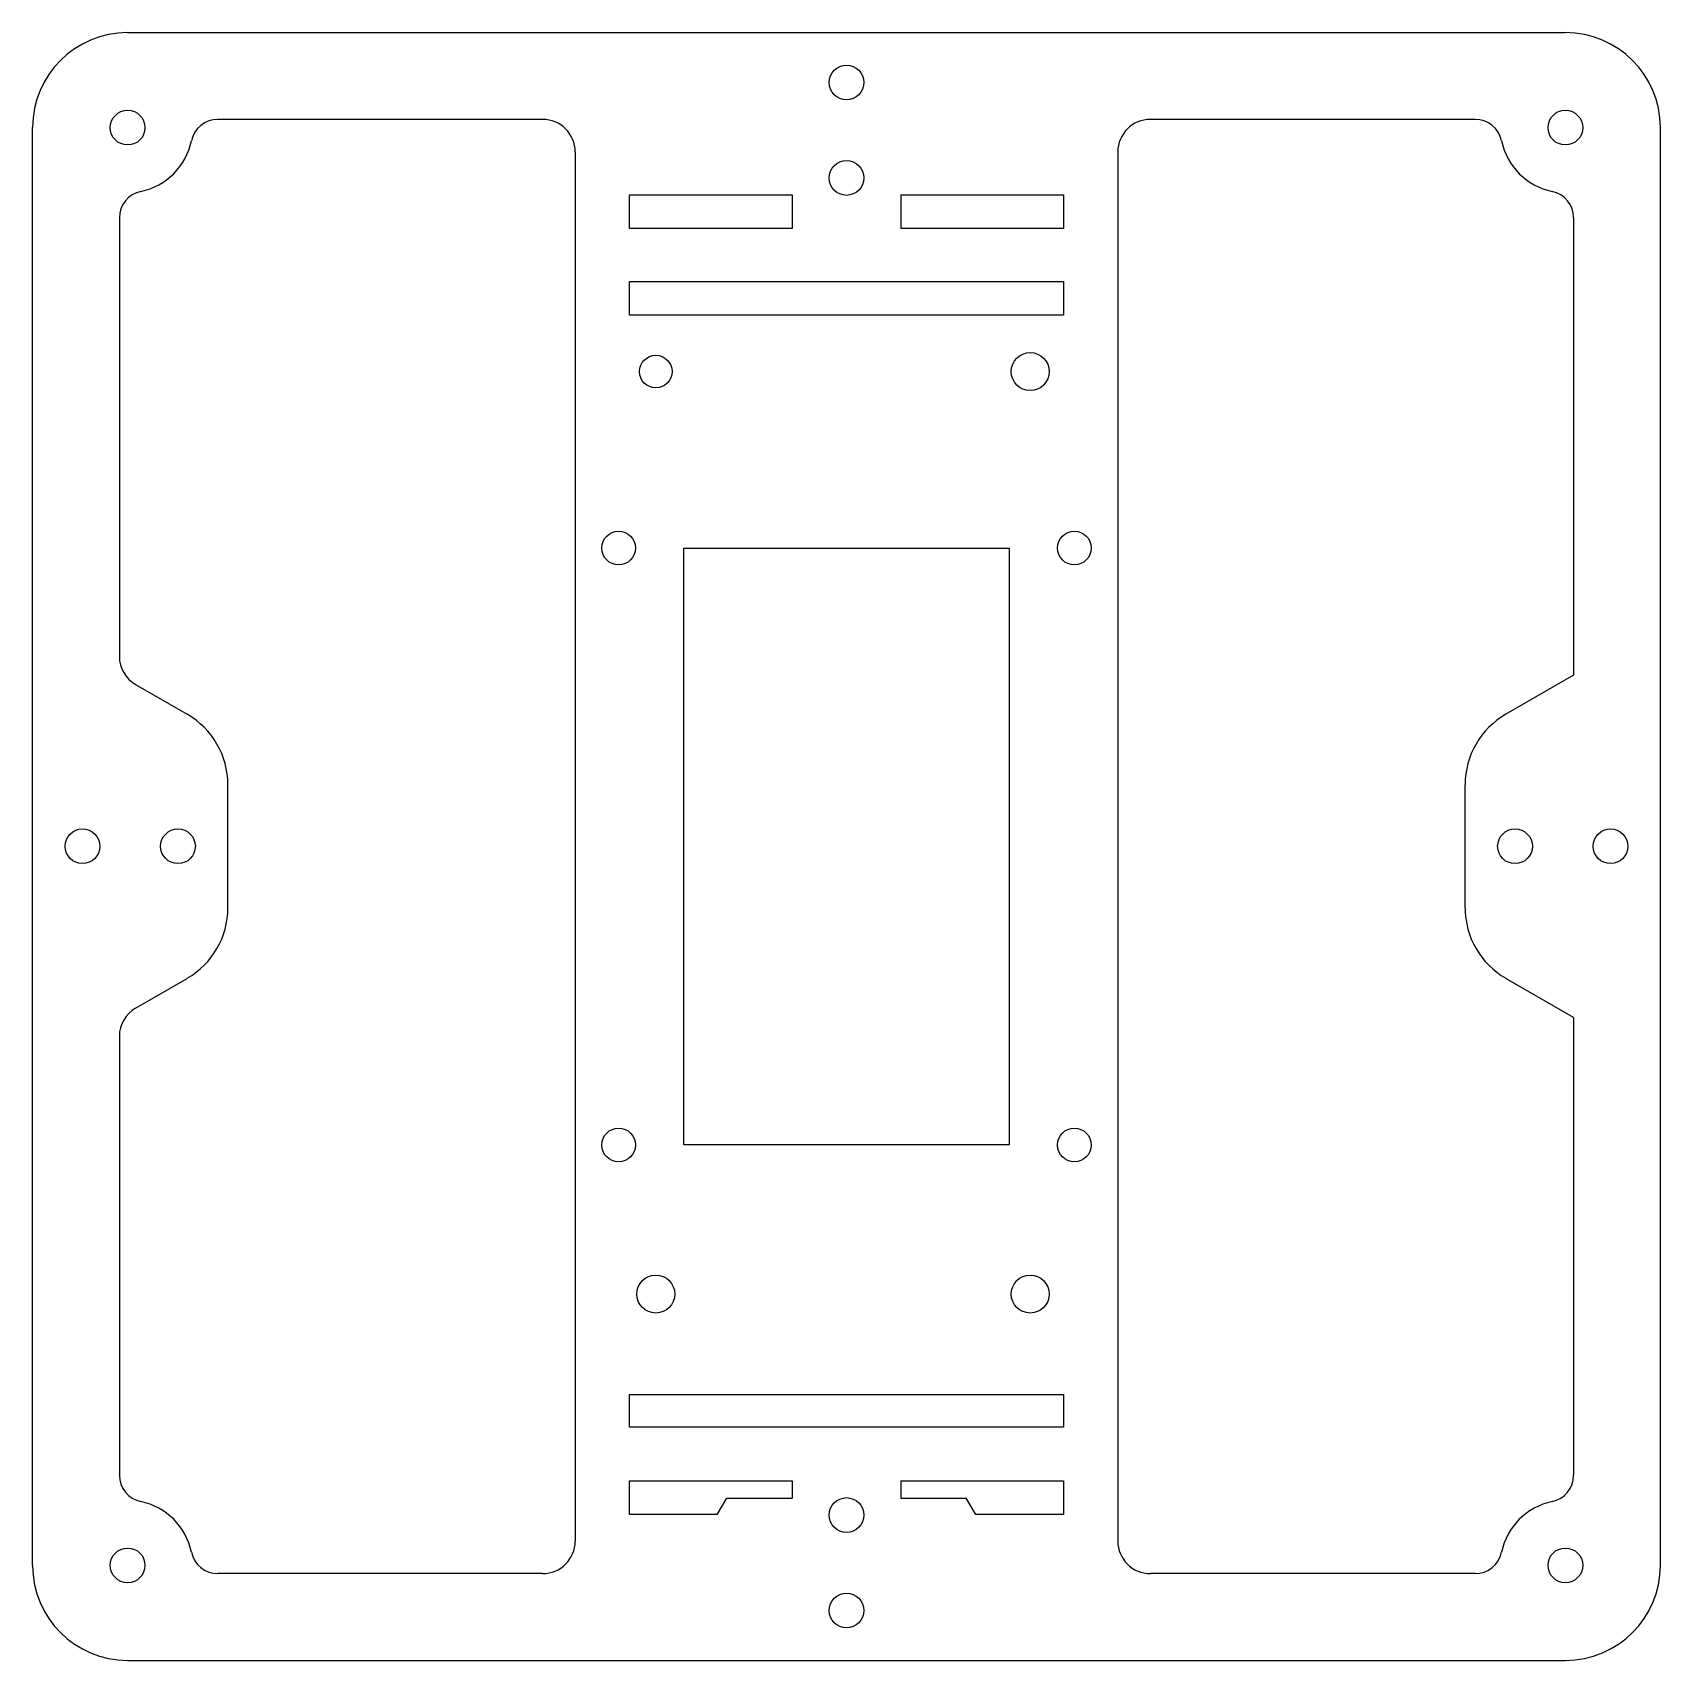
# Model space of a CAD drawing. Extents: x -75 to 75, y -75 to 75.
import ezdxf

# ---------------------------------------------------------------- set-up
doc = ezdxf.new("R2010")
doc.units = 0
doc.layers.add('VISIBLE', color=7, linetype='CONTINUOUS')

msp = doc.modelspace()

# ---------------------------------------------------------------- linework, layer by layer
at = {"layer": 'VISIBLE'}
for p, q in [((-66.24, 75), (66.24, 75)), ((-75, -66.26), (-75, 66.26)), ((-28, 67), (-57.92, 67)), ((57.92, 67), (28, 67)), ((75, -66.26), (75, 66.26)), ((-25, 64), (-25, -64)), ((25, 64), (25, -64)), ((-20, 56.95), (-20, 60.05)), ((-20, 60.05), (-5, 60.05)), ((-5, 60.05), (-5, 56.95)), ((5, 60.05), (20, 60.05)), ((5, 60.05), (5, 56.95)), ((20, 60.05), (20, 56.95)), ((-67, 57.92), (-67, 17.52)), ((67, 57.92), (67, 15.79)), ((-5, 56.95), (-20, 56.95)), ((20, 56.95), (5, 56.95)), ((-20, 48.95), (-20, 52.05)), ((-20, 52.05), (20, 52.05)), ((20, 52.05), (20, 48.95)), ((20, 48.95), (-20, 48.95)), ((-15, -27.5), (-15, 27.5)), ((-15, 27.5), (15, 27.5)), ((15, 27.5), (15, -27.5)), ((67, 15.79), (60.75, 12.18)), ((-65.5, 14.92), (-60.75, 12.18)), ((-57, -5.65), (-57, 5.69)), ((57, -5.65), (57, 5.69)), ((-65.5, -14.89), (-60.75, -12.15)), ((67, -15.76), (60.75, -12.15)), ((67, -15.76), (67, -57.92)), ((-67, -17.49), (-67, -57.92)), ((15, -27.5), (-15, -27.5)), ((-20, -53.5), (-20, -50.5)), ((-20, -50.5), (20, -50.5)), ((20, -50.5), (20, -53.5)), ((20, -53.5), (-20, -53.5)), ((-20, -61.55), (-20, -58.45)), ((-20, -58.45), (-5, -58.45)), ((-5, -58.45), (-5, -60.05)), ((5, -58.45), (5, -60.05)), ((5, -58.45), (20, -58.45)), ((20, -58.45), (20, -61.55)), ((-11.91, -61.55), (-11.04, -60.05)), ((-11.04, -60.05), (-5, -60.05)), ((5, -60.05), (11.04, -60.05)), ((11.91, -61.55), (11.04, -60.05)), ((-11.91, -61.55), (-20, -61.55)), ((20, -61.55), (11.91, -61.55)), ((-28, -67), (-57.92, -67)), ((57.92, -67), (28, -67)), ((-66.24, -75), (66.24, -75))]:
    msp.add_line(p, q, dxfattribs=at)
for centre, radius in [((0, 70.4), 1.6), ((-66.24, 66.24), 1.6), ((66.24, 66.24), 1.6), ((0, 61.6), 1.6), ((-17.57, 43.76), 1.5), ((16.93, 43.76), 1.75), ((-21, 27.5), 1.55), ((21, 27.5), 1.55), ((-70.4, 0.02), 1.6), ((-61.6, 0.02), 1.6), ((61.6, 0.02), 1.6), ((70.4, 0.02), 1.6), ((-21, -27.5), 1.55), ((21, -27.5), 1.55), ((-17.57, -41.24), 1.75), ((16.93, -41.24), 1.75), ((0, -61.6), 1.6), ((-66.24, -66.24), 1.6), ((66.24, -66.24), 1.6), ((0, -70.4), 1.6)]:
    msp.add_circle(centre, radius, dxfattribs=at)
for centre, radius, start, end in [((-66.24, 66.24), 8.76, 90, 179.9001), ((66.24, 66.24), 8.76, 0.0999, 90), ((-57.92, 64.5), 2.5, 90, 168.1697), ((-28, 64), 3, 0, 90), ((28, 64), 3, 90, 180), ((57.92, 64.5), 2.5, 11.8303, 90), ((-66.24, 66.24), 6, 281.8304, 348.1697), ((66.24, 66.24), 6, 191.8303, 258.1696), ((-64.5, 57.92), 2.5, 101.8304, 180), ((64.5, 57.92), 2.5, 0, 78.1696), ((-64, 17.52), 3, 180, 240), ((-64.5, 5.69), 7.5, 0, 60), ((64.5, 5.69), 7.5, 120, 180), ((-64.5, -5.65), 7.5, 300, 0), ((64.5, -5.65), 7.5, 180, 240), ((-64, -17.49), 3, 120, 180), ((-64.5, -57.92), 2.5, 180, 258.1696), ((64.5, -57.92), 2.5, 281.8304, 0), ((-66.24, -66.24), 6, 11.8303, 78.1696), ((66.24, -66.24), 6, 101.8304, 168.1697), ((-28, -64), 3, 270, 0), ((28, -64), 3, 180, 270), ((-57.92, -64.5), 2.5, 191.8303, 270), ((57.92, -64.5), 2.5, 270, 348.1697), ((-66.24, -66.24), 8.76, 180.0999, 270), ((66.24, -66.24), 8.76, 270, 359.9001)]:
    msp.add_arc(centre, radius, start, end, dxfattribs=at)

doc.saveas('drawing.dxf')
